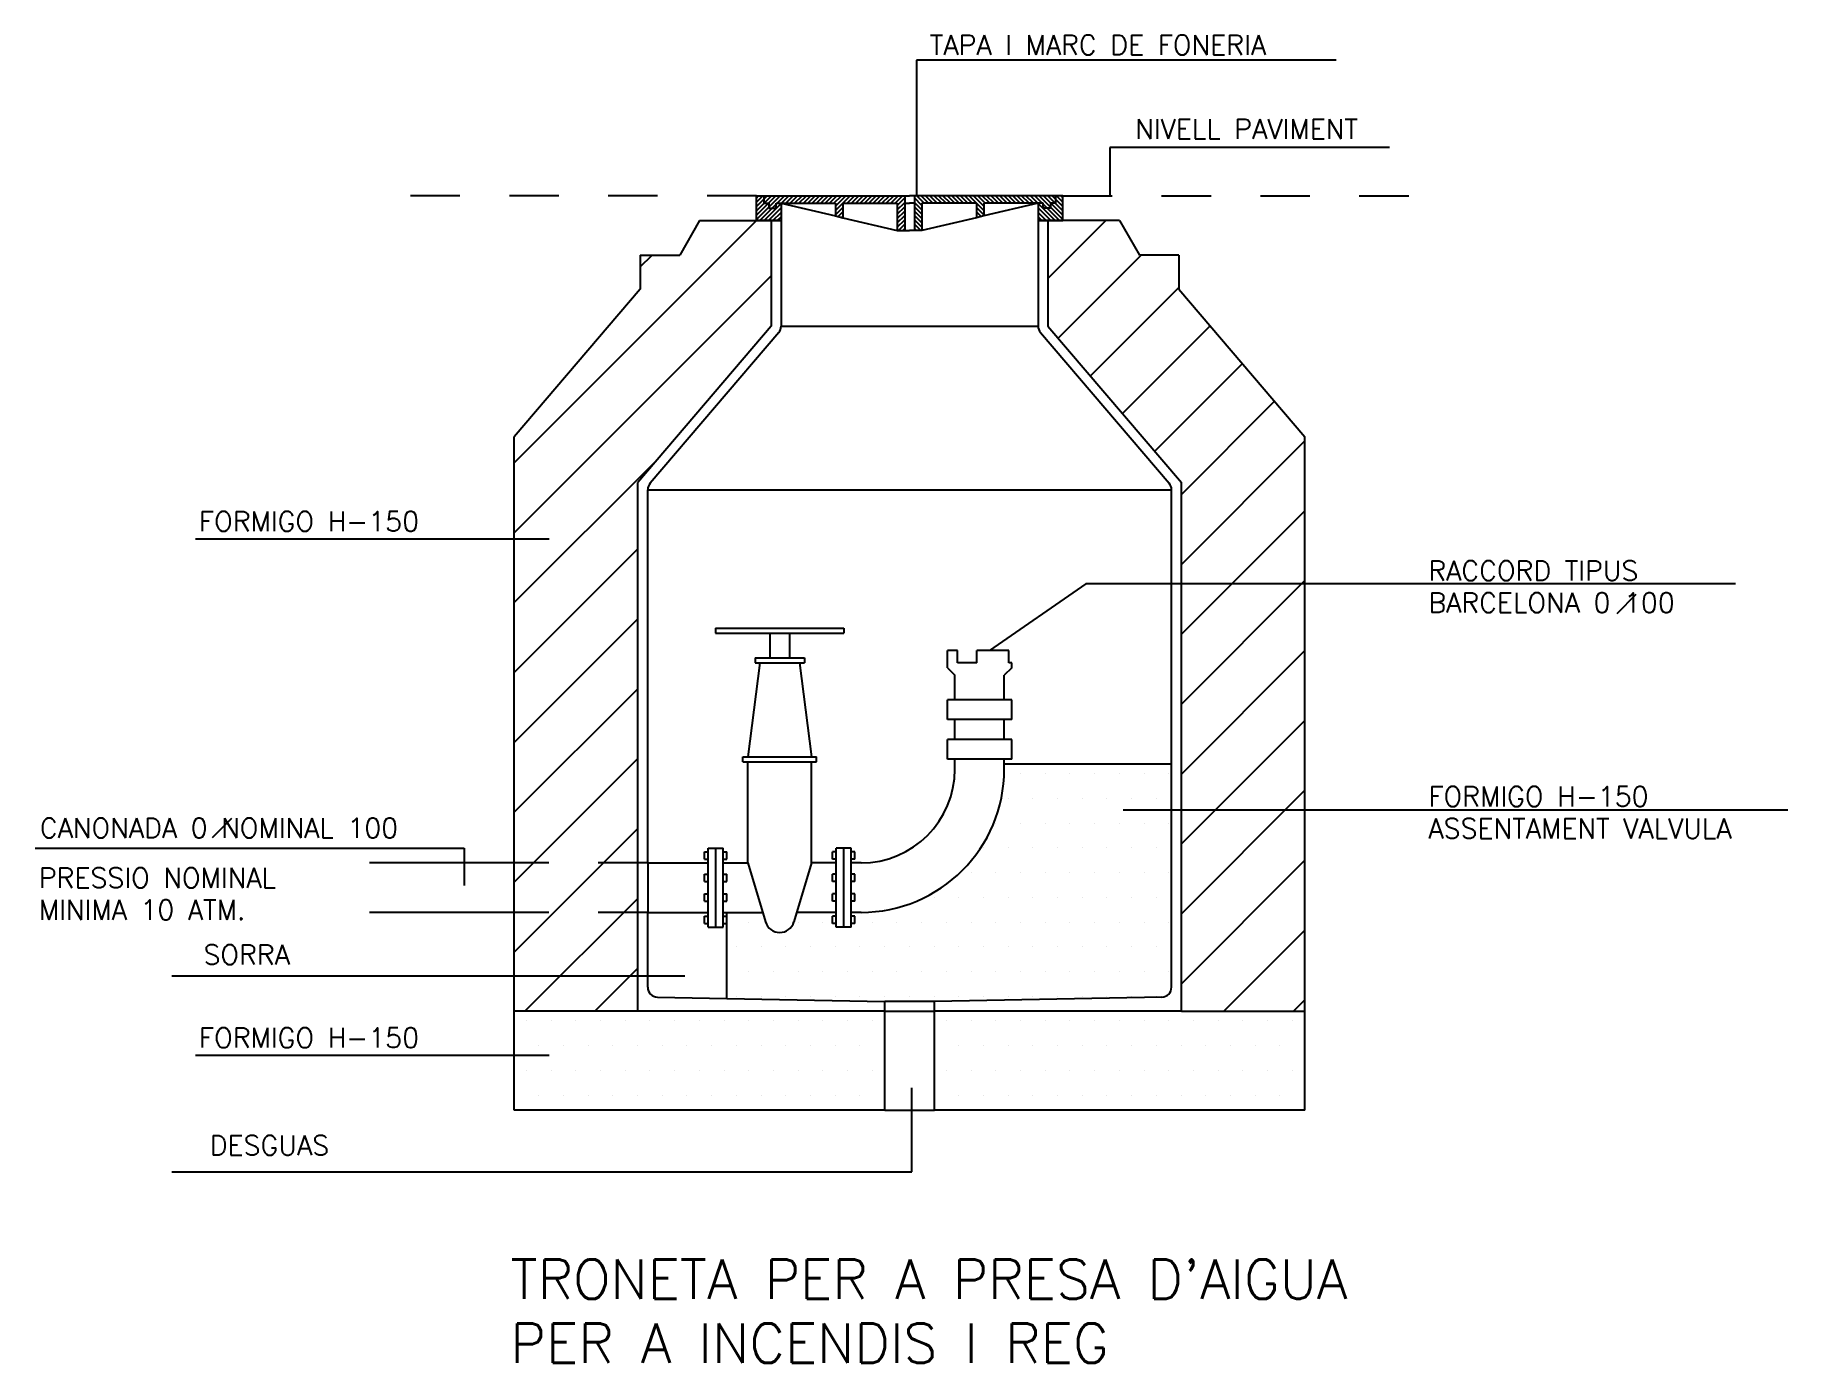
# Model space of a CAD drawing. Extents: x 0 to 3.54, y 0 to 2.68.
import ezdxf

# ---------------------------------------------------------------- set-up
doc = ezdxf.new("R2010")
doc.units = 0
doc.header["$LTSCALE"] = 0.1
doc.header["$MEASUREMENT"] = 0
doc.linetypes.add('HIDDEN', pattern=[0.375, 0.25, -0.125])
doc.layers.get('0').update_dxf_attribs({"linetype": 'CONTINUOUS'})
doc.styles.add('ROMANS', font='ROMANS.SHX')

# ---------------------------------------------------------------- blocks, each defined once
blk = doc.blocks.new('*X5')
at = {"color": 0}
for p, q in [((4055.6, 10702.4), (4172.9, 10819.7)), ((4076.4, 10581.8), (4244.4, 10749.7)), ((4141.5, 10505.5), (4320.6, 10684.5)), ((4206.6, 10429.2), (4384, 10606.5)), ((4271.8, 10352.9), (4449.1, 10530.2)), ((4325.6, 10265.3), (4514.2, 10453.9)), ((4325.6, 10123.9), (4575.6, 10373.9)), ((4325.6, 9982.4), (4575.6, 10232.4)), ((4325.6, 9841), (4575.6, 10091)), ((4325.6, 9699.6), (4575.6, 9949.6)), ((4325.6, 9558.2), (4575.6, 9808.2)), ((4325.6, 9416.7), (4575.6, 9666.7)), ((4325.6, 9275.3), (4575.6, 9525.3)), ((4411.4, 9219.7), (4575.6, 9383.9)), ((4552.8, 9219.7), (4575.6, 9242.5))]:
    blk.add_line(p, q, dxfattribs=at)
blk = doc.blocks.new('*X4')
at = {"color": 0}
for p, q in [((2975.6, 10329.5), (3465.8, 10819.7)), ((3230.6, 10725.9), (3254.4, 10749.7)), ((2975.6, 10188.1), (3495.6, 10708.1)), ((2975.6, 10046.6), (3265.3, 10336.3)), ((2975.6, 9905.2), (3225.6, 10155.2)), ((2975.6, 9763.8), (3225.6, 10013.8)), ((2975.6, 9622.4), (3225.6, 9872.4)), ((2975.6, 9481), (3225.6, 9731)), ((2975.6, 9339.5), (3225.6, 9589.5)), ((2997.2, 9219.7), (3225.6, 9448.1)), ((3138.6, 9219.7), (3225.6, 9306.7))]:
    blk.add_line(p, q, dxfattribs=at)
blk = doc.blocks.new('*X3')
at = {"color": 0}
for p, q in [((4000, 9700), (4000, 9700)), ((4050, 9700), (4050, 9700)), ((4100, 9700), (4100, 9700)), ((4150, 9700), (4150, 9700)), ((4200, 9700), (4200, 9700)), ((4250, 9700), (4250, 9700)), ((4300, 9700), (4300, 9700)), ((3975, 9650), (3975, 9650)), ((4025, 9650), (4025, 9650)), ((4075, 9650), (4075, 9650)), ((4125, 9650), (4125, 9650)), ((4175, 9650), (4175, 9650)), ((4225, 9650), (4225, 9650)), ((4275, 9650), (4275, 9650)), ((3950, 9600), (3950, 9600)), ((4000, 9600), (4000, 9600)), ((4050, 9600), (4050, 9600)), ((4100, 9600), (4100, 9600)), ((4150, 9600), (4150, 9600)), ((4200, 9600), (4200, 9600)), ((4250, 9600), (4250, 9600)), ((4300, 9600), (4300, 9600)), ((3925, 9550), (3925, 9550)), ((3975, 9550), (3975, 9550)), ((4025, 9550), (4025, 9550)), ((4075, 9550), (4075, 9550)), ((4125, 9550), (4125, 9550)), ((4175, 9550), (4175, 9550)), ((4225, 9550), (4225, 9550)), ((4275, 9550), (4275, 9550)), ((3900, 9500), (3900, 9500)), ((3950, 9500), (3950, 9500)), ((4000, 9500), (4000, 9500)), ((4050, 9500), (4050, 9500)), ((4100, 9500), (4100, 9500)), ((4150, 9500), (4150, 9500)), ((4200, 9500), (4200, 9500)), ((4250, 9500), (4250, 9500)), ((4300, 9500), (4300, 9500)), ((3825, 9450), (3825, 9450)), ((3875, 9450), (3875, 9450)), ((3925, 9450), (3925, 9450)), ((3975, 9450), (3975, 9450)), ((4025, 9450), (4025, 9450)), ((4075, 9450), (4075, 9450)), ((4125, 9450), (4125, 9450)), ((4175, 9450), (4175, 9450)), ((4225, 9450), (4225, 9450)), ((4275, 9450), (4275, 9450)), ((3450, 9400), (3450, 9400)), ((3550, 9400), (3550, 9400)), ((3600, 9400), (3600, 9400)), ((3700, 9400), (3700, 9400)), ((3750, 9400), (3750, 9400)), ((3800, 9400), (3800, 9400)), ((3850, 9400), (3850, 9400)), ((3900, 9400), (3900, 9400)), ((3950, 9400), (3950, 9400)), ((4000, 9400), (4000, 9400)), ((4050, 9400), (4050, 9400)), ((4100, 9400), (4100, 9400)), ((4150, 9400), (4150, 9400)), ((4200, 9400), (4200, 9400)), ((4250, 9400), (4250, 9400)), ((4300, 9400), (4300, 9400)), ((3425, 9350), (3425, 9350)), ((3475, 9350), (3475, 9350)), ((3525, 9350), (3525, 9350)), ((3575, 9350), (3575, 9350)), ((3625, 9350), (3625, 9350)), ((3675, 9350), (3675, 9350)), ((3725, 9350), (3725, 9350)), ((3775, 9350), (3775, 9350)), ((3825, 9350), (3825, 9350)), ((3875, 9350), (3875, 9350)), ((3925, 9350), (3925, 9350)), ((3975, 9350), (3975, 9350)), ((4025, 9350), (4025, 9350)), ((4075, 9350), (4075, 9350)), ((4125, 9350), (4125, 9350)), ((4175, 9350), (4175, 9350)), ((4225, 9350), (4225, 9350)), ((4275, 9350), (4275, 9350)), ((3450, 9300), (3450, 9300)), ((3500, 9300), (3500, 9300)), ((3550, 9300), (3550, 9300)), ((3600, 9300), (3600, 9300)), ((3650, 9300), (3650, 9300)), ((3700, 9300), (3700, 9300)), ((3750, 9300), (3750, 9300)), ((3800, 9300), (3800, 9300)), ((3850, 9300), (3850, 9300)), ((3900, 9300), (3900, 9300)), ((3950, 9300), (3950, 9300)), ((4000, 9300), (4000, 9300)), ((4050, 9300), (4050, 9300)), ((4100, 9300), (4100, 9300)), ((4150, 9300), (4150, 9300)), ((4200, 9300), (4200, 9300)), ((4250, 9300), (4250, 9300)), ((4300, 9300), (4300, 9300)), ((3425, 9250), (3425, 9250)), ((3475, 9250), (3475, 9250)), ((3525, 9250), (3525, 9250)), ((3575, 9250), (3575, 9250)), ((3625, 9250), (3625, 9250)), ((3675, 9250), (3675, 9250)), ((3725, 9250), (3725, 9250)), ((3775, 9250), (3775, 9250)), ((3825, 9250), (3825, 9250)), ((3875, 9250), (3875, 9250)), ((3925, 9250), (3925, 9250)), ((3975, 9250), (3975, 9250)), ((4025, 9250), (4025, 9250)), ((4075, 9250), (4075, 9250)), ((4125, 9250), (4125, 9250)), ((4175, 9250), (4175, 9250)), ((4225, 9250), (4225, 9250)), ((4275, 9250), (4275, 9250))]:
    blk.add_line(p, q, dxfattribs=at)
blk = doc.blocks.new('*X2')
at = {"color": 0}
for p, q in [((3850, 9200), (3850, 9200)), ((3900, 9200), (3900, 9200)), ((3950, 9200), (3950, 9200)), ((4000, 9200), (4000, 9200)), ((4050, 9200), (4050, 9200)), ((4100, 9200), (4100, 9200)), ((4150, 9200), (4150, 9200)), ((4200, 9200), (4200, 9200)), ((4250, 9200), (4250, 9200)), ((4300, 9200), (4300, 9200)), ((4350, 9200), (4350, 9200)), ((4400, 9200), (4400, 9200)), ((4450, 9200), (4450, 9200)), ((4500, 9200), (4500, 9200)), ((4550, 9200), (4550, 9200)), ((3875, 9150), (3875, 9150)), ((3925, 9150), (3925, 9150)), ((3975, 9150), (3975, 9150)), ((4025, 9150), (4025, 9150)), ((4075, 9150), (4075, 9150)), ((4125, 9150), (4125, 9150)), ((4175, 9150), (4175, 9150)), ((4225, 9150), (4225, 9150)), ((4275, 9150), (4275, 9150)), ((4325, 9150), (4325, 9150)), ((4375, 9150), (4375, 9150)), ((4425, 9150), (4425, 9150)), ((4475, 9150), (4475, 9150)), ((4525, 9150), (4525, 9150)), ((4575, 9150), (4575, 9150)), ((3850, 9100), (3850, 9100)), ((3900, 9100), (3900, 9100)), ((3950, 9100), (3950, 9100)), ((4000, 9100), (4000, 9100)), ((4050, 9100), (4050, 9100)), ((4100, 9100), (4100, 9100)), ((4150, 9100), (4150, 9100)), ((4200, 9100), (4200, 9100)), ((4250, 9100), (4250, 9100)), ((4300, 9100), (4300, 9100)), ((4350, 9100), (4350, 9100)), ((4400, 9100), (4400, 9100)), ((4450, 9100), (4450, 9100)), ((4500, 9100), (4500, 9100)), ((4550, 9100), (4550, 9100)), ((3875, 9050), (3875, 9050)), ((3925, 9050), (3925, 9050)), ((3975, 9050), (3975, 9050)), ((4025, 9050), (4025, 9050)), ((4075, 9050), (4075, 9050)), ((4125, 9050), (4125, 9050)), ((4175, 9050), (4175, 9050)), ((4225, 9050), (4225, 9050)), ((4275, 9050), (4275, 9050)), ((4325, 9050), (4325, 9050)), ((4375, 9050), (4375, 9050)), ((4425, 9050), (4425, 9050)), ((4475, 9050), (4475, 9050)), ((4525, 9050), (4525, 9050)), ((4575, 9050), (4575, 9050))]:
    blk.add_line(p, q, dxfattribs=at)
blk = doc.blocks.new('*X1')
at = {"color": 0}
for p, q in [((3000, 9200), (3000, 9200)), ((3050, 9200), (3050, 9200)), ((3100, 9200), (3100, 9200)), ((3150, 9200), (3150, 9200)), ((3200, 9200), (3200, 9200)), ((3250, 9200), (3250, 9200)), ((3300, 9200), (3300, 9200)), ((3350, 9200), (3350, 9200)), ((3400, 9200), (3400, 9200)), ((3450, 9200), (3450, 9200)), ((3500, 9200), (3500, 9200)), ((3550, 9200), (3550, 9200)), ((3600, 9200), (3600, 9200)), ((3650, 9200), (3650, 9200)), ((3700, 9200), (3700, 9200)), ((3025, 9150), (3025, 9150)), ((3075, 9150), (3075, 9150)), ((3125, 9150), (3125, 9150)), ((3175, 9150), (3175, 9150)), ((3225, 9150), (3225, 9150)), ((3275, 9150), (3275, 9150)), ((3325, 9150), (3325, 9150)), ((3375, 9150), (3375, 9150)), ((3425, 9150), (3425, 9150)), ((3475, 9150), (3475, 9150)), ((3525, 9150), (3525, 9150)), ((3575, 9150), (3575, 9150)), ((3625, 9150), (3625, 9150)), ((3675, 9150), (3675, 9150)), ((3725, 9150), (3725, 9150)), ((3000, 9100), (3000, 9100)), ((3050, 9100), (3050, 9100)), ((3100, 9100), (3100, 9100)), ((3150, 9100), (3150, 9100)), ((3200, 9100), (3200, 9100)), ((3250, 9100), (3250, 9100)), ((3300, 9100), (3300, 9100)), ((3350, 9100), (3350, 9100)), ((3400, 9100), (3400, 9100)), ((3450, 9100), (3450, 9100)), ((3500, 9100), (3500, 9100)), ((3550, 9100), (3550, 9100)), ((3600, 9100), (3600, 9100)), ((3650, 9100), (3650, 9100)), ((3700, 9100), (3700, 9100)), ((3025, 9050), (3025, 9050)), ((3075, 9050), (3075, 9050)), ((3125, 9050), (3125, 9050)), ((3175, 9050), (3175, 9050)), ((3225, 9050), (3225, 9050)), ((3275, 9050), (3275, 9050)), ((3325, 9050), (3325, 9050)), ((3375, 9050), (3375, 9050)), ((3425, 9050), (3425, 9050)), ((3475, 9050), (3475, 9050)), ((3525, 9050), (3525, 9050)), ((3575, 9050), (3575, 9050)), ((3625, 9050), (3625, 9050)), ((3675, 9050), (3675, 9050)), ((3725, 9050), (3725, 9050))]:
    blk.add_line(p, q, dxfattribs=at)
blk = doc.blocks.new('*X0')
at = {"color": 0}
for p, q in [((2740, 19852), (2788, 19900)), ((2740, 19860.8), (2779.2, 19900)), ((2740, 19869.7), (2770.3, 19900)), ((2740, 19878.5), (2761.5, 19900)), ((2740, 19887.3), (2752.7, 19900)), ((2740, 19896.2), (2743.8, 19900)), ((2746.9, 19850), (2796.9, 19900)), ((2755.7, 19850), (2790, 19884.3)), ((2764.5, 19850), (2790, 19875.5)), ((2773.4, 19850), (2790, 19866.6)), ((2790.7, 19885), (2805.7, 19900)), ((2799.5, 19885), (2814.5, 19900)), ((2808.4, 19885), (2823.4, 19900)), ((2817.2, 19885), (2832.2, 19900)), ((2826, 19885), (2841, 19900)), ((2834.9, 19885), (2849.9, 19900)), ((2843.7, 19885), (2858.7, 19900)), ((2852.6, 19885), (2867.6, 19900)), ((2861.4, 19885), (2876.4, 19900)), ((2870.2, 19885), (2885.2, 19900)), ((2879.1, 19885), (2894.1, 19900)), ((2887.9, 19885), (2902.9, 19900)), ((2896.8, 19885), (2911.8, 19900)), ((2900, 19870.6), (2929.4, 19900)), ((2900, 19879.4), (2920.6, 19900)), ((2900, 19861.7), (2915, 19876.7)), ((2905.2, 19858), (2915, 19867.9)), ((2923.3, 19885), (2938.3, 19900)), ((2932.1, 19885), (2947.1, 19900)), ((2941, 19885), (2956, 19900)), ((2949.8, 19885), (2964.8, 19900)), ((2958.6, 19885), (2973.6, 19900)), ((2967.5, 19885), (2982.5, 19900)), ((2976.3, 19885), (2991.3, 19900)), ((2985.1, 19885), (3000.1, 19900)), ((2994, 19885), (3009, 19900)), ((3002.8, 19885), (3017.8, 19900)), ((3011.7, 19885), (3026.7, 19900)), ((3020.5, 19885), (3035.5, 19900)), ((3025, 19880.7), (3040, 19895.7)), ((3025, 19871.8), (3040, 19886.8)), ((3025, 19863), (3040, 19878)), ((3025, 19854.1), (3040, 19869.1)), ((2782.2, 19850), (2790, 19857.8)), ((2912.3, 19856.4), (2915, 19859)), ((3025, 19845.3), (3040, 19860.3)), ((3025, 19836.5), (3040, 19851.5)), ((3027.4, 19830), (3040, 19842.6)), ((3036.2, 19830), (3040, 19833.8))]:
    blk.add_line(p, q, dxfattribs=at)

msp = doc.modelspace()

# ---------------------------------------------------------------- linework, layer by layer
for p, q in [((1.7809, 2.6332), (1.7809, 2.3585)), ((2.6299, 2.6332), (1.7809, 2.6332)), ((2.7377, 2.4563), (2.1718, 2.4563)), ((2.1718, 2.4563), (2.1718, 2.3585)), ((1.4567, 2.3585), (1.4717, 2.3585)), ((1.4567, 2.3085), (1.4567, 2.3585)), ((1.4717, 2.3585), (1.7567, 2.3585)), ((1.4717, 2.3585), (1.4717, 2.3435)), ((1.4717, 2.3435), (1.4817, 2.3435)), ((1.4817, 2.3435), (1.4817, 2.3335)), ((1.4967, 2.3435), (1.5067, 2.3435)), ((1.4967, 2.3335), (1.4967, 2.3435)), ((1.5067, 2.3435), (1.6167, 2.3178)), ((1.5067, 2.3435), (1.6167, 2.3435)), ((1.5067, 2.3435), (1.5067, 2.3085)), ((1.6167, 2.3435), (1.6167, 2.3178)), ((1.6317, 2.3435), (1.7417, 2.3435)), ((1.6317, 2.3435), (1.6317, 2.3143)), ((1.7417, 2.3435), (1.7417, 2.2885)), ((1.7567, 2.3585), (1.7667, 2.3585)), ((1.7567, 2.3585), (1.7567, 2.2885)), ((1.7567, 2.3435), (1.7667, 2.3435)), ((1.7767, 2.3585), (1.7667, 2.3585)), ((1.7767, 2.3435), (1.7667, 2.3435)), ((2.0617, 2.3585), (1.7767, 2.3585)), ((1.7767, 2.3585), (1.7767, 2.2885)), ((1.7917, 2.3435), (1.7917, 2.2885)), ((1.9017, 2.3435), (1.7917, 2.3435)), ((1.9017, 2.3435), (1.9017, 2.3143)), ((2.0267, 2.3435), (1.9167, 2.3435)), ((1.9167, 2.3435), (1.9167, 2.3178)), ((2.0267, 2.3435), (1.9167, 2.3178)), ((2.0367, 2.3435), (2.0267, 2.3435)), ((2.0267, 2.3435), (2.0267, 2.3085)), ((2.0367, 2.3335), (2.0367, 2.3435)), ((2.0617, 2.3435), (2.0517, 2.3435)), ((2.0517, 2.3435), (2.0517, 2.3335)), ((2.0767, 2.3585), (2.0617, 2.3585)), ((2.0617, 2.3585), (2.0617, 2.3435)), ((2.0767, 2.3085), (2.0767, 2.3585)), ((1.3417, 2.3085), (1.3017, 2.2385)), ((1.3417, 2.3085), (1.4867, 2.3085)), ((1.3417, 2.3085), (1.4867, 2.3085)), ((1.5067, 2.3085), (1.4567, 2.3085)), ((1.4817, 2.3335), (1.4967, 2.3335)), ((1.4867, 2.3085), (1.5067, 2.3085)), ((1.4867, 2.3085), (1.4867, 2.095)), ((1.5067, 2.3085), (1.5067, 2.095)), ((1.6167, 2.3178), (1.6317, 2.3143)), ((1.6317, 2.3143), (1.7417, 2.2885)), ((1.9017, 2.3143), (1.7917, 2.2885)), ((1.9167, 2.3178), (1.9017, 2.3143)), ((2.0267, 2.3085), (2.0267, 2.095)), ((2.0467, 2.3085), (2.0267, 2.3085)), ((2.0267, 2.3085), (2.0767, 2.3085)), ((2.0517, 2.3335), (2.0367, 2.3335)), ((2.1917, 2.3085), (2.0467, 2.3085)), ((2.0467, 2.3085), (2.0467, 2.095)), ((2.1917, 2.3085), (2.2317, 2.2385)), ((1.7417, 2.2885), (1.7567, 2.2885)), ((1.7567, 2.2885), (1.7667, 2.2885)), ((1.7767, 2.2885), (1.7667, 2.2885)), ((1.7917, 2.2885), (1.7767, 2.2885)), ((1.2217, 2.2385), (1.2217, 2.1696)), ((1.2217, 2.2385), (1.3017, 2.2385)), ((2.3117, 2.2385), (2.2317, 2.2385)), ((2.3117, 2.2385), (2.3117, 2.1696)), ((1.2217, 2.1696), (0.9667, 1.8708)), ((2.3117, 2.1696), (2.5667, 1.8708)), ((1.4867, 2.095), (1.2167, 1.7786)), ((1.5067, 2.095), (2.0267, 2.095)), ((2.0467, 2.095), (2.3167, 1.7786)), ((1.5019, 2.082), (1.2415, 1.7769)), ((2.0315, 2.082), (2.2919, 1.7769)), ((0.9667, 0.7085), (0.9667, 1.8708)), ((2.5667, 0.7085), (2.5667, 1.8708)), ((1.2167, 0.7085), (1.2167, 1.7786)), ((2.3167, 0.7085), (2.3167, 1.7786)), ((1.2367, 1.7639), (2.2967, 1.7639)), ((1.2367, 1.0085), (1.2367, 1.7639)), ((2.2967, 0.757), (2.2967, 1.7639)), ((0.3213, 1.6644), (1.0375, 1.6644)), ((2.1233, 1.5735), (1.9282, 1.4385)), ((3.4382, 1.5735), (2.1233, 1.5735)), ((3.2365, 1.5519), (3.1976, 1.5129)), ((1.3738, 1.4835), (1.3738, 1.4735)), ((1.3738, 1.4835), (1.6337, 1.4835)), ((1.3738, 1.4735), (1.6337, 1.4735)), ((1.4838, 1.4735), (1.4838, 1.4235)), ((1.5237, 1.4736), (1.5237, 1.4236)), ((1.6337, 1.4835), (1.6337, 1.4735)), ((1.4538, 1.4235), (1.4538, 1.4135)), ((1.4538, 1.4235), (1.5537, 1.4235)), ((1.5537, 1.4235), (1.5537, 1.4135)), ((1.8633, 1.4385), (1.8433, 1.4385)), ((1.8433, 1.4035), (1.8433, 1.4385)), ((1.8633, 1.4135), (1.8633, 1.4385)), ((1.9026, 1.4135), (1.9026, 1.4385)), ((1.9673, 1.4385), (1.9026, 1.4385)), ((1.9673, 1.4135), (1.9673, 1.4385)), ((1.4638, 1.4135), (1.4392, 1.2235)), ((1.4538, 1.4135), (1.5537, 1.4135)), ((1.5437, 1.4136), (1.5683, 1.2236)), ((1.8433, 1.4035), (1.8583, 1.3885)), ((1.8583, 1.3385), (1.8583, 1.3885)), ((1.9026, 1.4135), (1.8633, 1.4135)), ((1.9733, 1.4035), (1.9583, 1.3885)), ((1.9583, 1.3385), (1.9583, 1.3885)), ((1.9733, 1.4135), (1.9673, 1.4135)), ((1.9733, 1.4035), (1.9733, 1.4135)), ((1.8433, 1.2985), (1.8433, 1.3385)), ((1.9733, 1.3385), (1.8433, 1.3385)), ((1.9733, 1.2985), (1.9733, 1.3385)), ((1.9733, 1.2985), (1.8433, 1.2985)), ((1.8583, 1.2585), (1.8583, 1.2985)), ((1.9583, 1.2585), (1.9583, 1.2985)), ((1.9733, 1.2585), (1.8433, 1.2585)), ((1.8433, 1.2185), (1.8433, 1.2585)), ((1.9733, 1.2185), (1.9733, 1.2585)), ((1.4292, 1.2135), (1.4292, 1.2235)), ((1.4292, 1.2235), (1.5783, 1.2235)), ((1.4292, 1.2135), (1.5783, 1.2135)), ((1.4392, 1.0085), (1.4392, 1.2135)), ((1.5683, 1.0086), (1.5683, 1.2136)), ((1.5783, 1.2135), (1.5783, 1.2235)), ((1.9733, 1.2185), (1.8433, 1.2185)), ((1.8583, 1.2085), (1.8583, 1.2185)), ((1.8583, 1.1985), (1.8583, 1.2085)), ((1.9583, 1.2085), (1.9583, 1.2185)), ((1.9583, 1.1985), (1.9583, 1.2085)), ((2.2967, 1.2085), (1.9583, 1.2085)), ((3.5442, 1.1156), (2.1988, 1.1156)), ((0.3941, 1.0986), (0.3551, 1.0596)), ((-0.0032, 1.0384), (0.865, 1.0384)), ((0.865, 1.0384), (0.865, 0.9629)), ((1.3517, 1.016), (1.3517, 1.031)), ((1.3517, 1.031), (1.3592, 1.031)), ((1.3592, 1.0385), (1.3892, 1.0385)), ((1.3592, 0.8785), (1.3592, 1.0385)), ((1.3742, 0.8785), (1.3742, 1.0385)), ((1.3892, 0.8785), (1.3892, 1.0385)), ((1.3892, 1.031), (1.3967, 1.031)), ((1.3967, 1.016), (1.3967, 1.031)), ((1.6108, 1.0161), (1.6108, 1.0311)), ((1.6183, 1.0311), (1.6108, 1.0311)), ((1.6183, 0.9311), (1.6183, 1.0386)), ((1.6483, 1.0386), (1.6183, 1.0386)), ((1.6333, 0.8786), (1.6333, 1.0386)), ((1.6483, 0.9311), (1.6483, 1.0386)), ((1.6558, 1.0311), (1.6483, 1.0311)), ((1.6558, 1.0161), (1.6558, 1.0311)), ((0.9667, 1.0085), (0.6735, 1.0085)), ((1.2367, 1.0085), (1.3592, 1.0085)), ((1.2367, 1.0085), (1.2367, 0.9085)), ((1.3517, 1.016), (1.3592, 1.016)), ((1.3892, 1.016), (1.3967, 1.016)), ((1.3892, 1.0085), (1.4392, 1.0085)), ((1.4392, 1.0085), (1.475, 0.8891)), ((1.5683, 1.0086), (1.5325, 0.8891)), ((1.6183, 1.0086), (1.5683, 1.0086)), ((1.6183, 1.0161), (1.6108, 1.0161)), ((1.6558, 1.0161), (1.6483, 1.0161)), ((1.6683, 1.0085), (1.6484, 1.0085)), ((1.3517, 0.971), (1.3517, 0.986)), ((1.3517, 0.986), (1.3592, 0.986)), ((1.3517, 0.971), (1.3592, 0.971)), ((1.3892, 0.986), (1.3967, 0.986)), ((1.3892, 0.971), (1.3967, 0.971)), ((1.3967, 0.971), (1.3967, 0.986)), ((1.6108, 0.9711), (1.6108, 0.9861)), ((1.6183, 0.9861), (1.6108, 0.9861)), ((1.6183, 0.9711), (1.6108, 0.9711)), ((1.6558, 0.9861), (1.6483, 0.9861)), ((1.6558, 0.9711), (1.6483, 0.9711)), ((1.6558, 0.9711), (1.6558, 0.9861)), ((1.3517, 0.931), (1.3517, 0.946)), ((1.3517, 0.946), (1.3592, 0.946)), ((1.3517, 0.931), (1.3592, 0.931)), ((1.3892, 0.946), (1.3967, 0.946)), ((1.3892, 0.931), (1.3967, 0.931)), ((1.3967, 0.931), (1.3967, 0.946)), ((1.6108, 0.9311), (1.6108, 0.9461)), ((1.6183, 0.9461), (1.6108, 0.9461)), ((1.6183, 0.9311), (1.6108, 0.9311)), ((1.6183, 0.9011), (1.6183, 0.9311)), ((1.6558, 0.9461), (1.6483, 0.9461)), ((1.6483, 0.9011), (1.6483, 0.9311)), ((1.6558, 0.9311), (1.6483, 0.9311)), ((1.6558, 0.9311), (1.6558, 0.9461)), ((0.9667, 0.9085), (0.6735, 0.9085)), ((1.2367, 0.9085), (1.3592, 0.9085)), ((1.2367, 0.757), (1.2367, 0.9085)), ((1.3517, 0.886), (1.3517, 0.901)), ((1.3517, 0.901), (1.3592, 0.901)), ((1.3892, 0.9085), (1.4692, 0.9085)), ((1.3892, 0.901), (1.3967, 0.901)), ((1.3967, 0.7344), (1.3967, 0.9085)), ((1.3967, 0.886), (1.3967, 0.901)), ((1.6183, 0.9086), (1.5383, 0.9086)), ((1.6108, 0.8861), (1.6108, 0.9011)), ((1.6183, 0.9011), (1.6108, 0.9011)), ((1.6183, 0.8786), (1.6183, 0.9011)), ((1.6683, 0.9085), (1.6483, 0.9085)), ((1.6483, 0.8786), (1.6483, 0.9011)), ((1.6558, 0.9011), (1.6483, 0.9011)), ((1.6558, 0.8861), (1.6558, 0.9011)), ((1.3517, 0.886), (1.3592, 0.886)), ((1.3592, 0.8785), (1.3892, 0.8785)), ((1.3892, 0.886), (1.3967, 0.886)), ((1.6183, 0.8861), (1.6108, 0.8861)), ((1.6483, 0.8786), (1.6183, 0.8786)), ((1.6558, 0.8861), (1.6483, 0.8861)), ((0.2736, 0.7803), (1.3117, 0.7803)), ((1.2564, 0.737), (1.3967, 0.7344)), ((1.3967, 0.7344), (1.7167, 0.7285)), ((1.7167, 0.7085), (1.7167, 0.7285)), ((1.8167, 0.7285), (1.7167, 0.7285)), ((2.2771, 0.737), (1.8167, 0.7285)), ((1.8167, 0.7085), (1.8167, 0.7285)), ((1.2167, 0.7085), (0.9667, 0.7085)), ((0.9667, 0.5085), (0.9667, 0.7085)), ((1.7167, 0.7085), (1.2167, 0.7085)), ((1.7167, 0.7085), (1.8167, 0.7085)), ((1.7167, 0.5085), (1.7167, 0.7085)), ((1.8167, 0.5085), (1.8167, 0.7085)), ((2.3167, 0.7085), (1.8167, 0.7085)), ((2.3167, 0.7085), (2.5667, 0.7085)), ((2.5667, 0.5085), (2.5667, 0.7085)), ((0.3213, 0.6195), (1.0375, 0.6195)), ((1.771, 0.3837), (1.771, 0.5537)), ((1.7167, 0.5085), (0.9667, 0.5085)), ((1.7167, 0.5085), (1.8167, 0.5085)), ((2.5667, 0.5085), (1.8167, 0.5085)), ((0.2736, 0.3837), (1.771, 0.3837))]:
    msp.add_line(p, q)
at = {"linetype": 'HIDDEN'}
for p, q in [((1.4567, 2.3585), (0.6735, 2.3585)), ((2.0767, 2.3585), (2.86, 2.3585)), ((1.2367, 1.0085), (0.9667, 1.0085)), ((1.2367, 0.9085), (0.9667, 0.9085))]:
    msp.add_line(p, q, dxfattribs=at)
for centre, radius, start, end in [((1.4867, 2.095), 0.02, 319.5229, 360), ((2.0467, 2.095), 0.02, 180, 220.4771), ((1.2567, 1.7639), 0.02, 139.5229, 180), ((2.2767, 1.7639), 0.02, 360, 40.4771), ((1.6683, 1.1985), 0.19, 270, 0), ((1.6683, 1.1985), 0.29, 270, 0), ((1.5038, 0.8978), 0.03, 196.6991, 343.3009), ((1.2567, 0.757), 0.02, 180, 268.9512), ((2.2767, 0.757), 0.02, 271.0488, 0)]:
    msp.add_arc(centre, radius, start, end)

# ---------------------------------------------------------------- block references
at = {"yscale": 0.001, "zscale": 0.001}
for name, p, xscale in [('*X0', (-1.2833, -17.5415), 0.001), ('*X0', (4.8167, -17.5415), -0.001), ('*X4', (-2.0089, -8.5112), 0.001), ('*X5', (-2.0089, -8.5112), 0.001), ('*X3', (-2.0089, -8.5112), 0.001), ('*X1', (-2.0089, -8.5112), 0.001), ('*X2', (-2.0089, -8.5112), 0.001)]:
    msp.add_blockref(name, p, dxfattribs=dict(at, xscale=xscale))

# ---------------------------------------------------------------- texts
at = {"style": 'ROMANS'}
for s, height, p in [('TAPA I MARC DE FONERIA', 0.04, (1.8075, 2.6439)), ('NIVELL PAVIMENT', 0.04, (2.2231, 2.4739)), ('FORMIGO H-150', 0.04, (0.3283, 1.6798)), ('RACCORD TIPUS', 0.04, (2.8164, 1.5799)), ('BARCELONA 0 100', 0.04, (2.8164, 1.5152)), ('FORMIGO H-150', 0.04, (2.8164, 1.1231)), ('CANONADA 0 NOMINAL 100', 0.04, (0.0065, 1.0593)), ('ASSENTAMENT VALVULA', 0.04, (2.8164, 1.0583)), ('PRESSIO NOMINAL', 0.04, (0.0043, 0.9584)), ('MINIMA 10 ATM.', 0.04, (0.0043, 0.8937)), ('SORRA', 0.04, (0.3376, 0.8029)), ('FORMIGO H-150', 0.04, (0.3283, 0.6348)), ('DESGUAS', 0.04, (0.3502, 0.4171)), ("TRONETA PER A PRESA D'AIGUA", 0.08, (0.9589, 0.1263)), ('PER A INCENDIS I REG', 0.08, (0.9589, -0.0032))]:
    msp.add_text(s, height=height, dxfattribs=at).set_placement(p)

doc.saveas('drawing.dxf')
